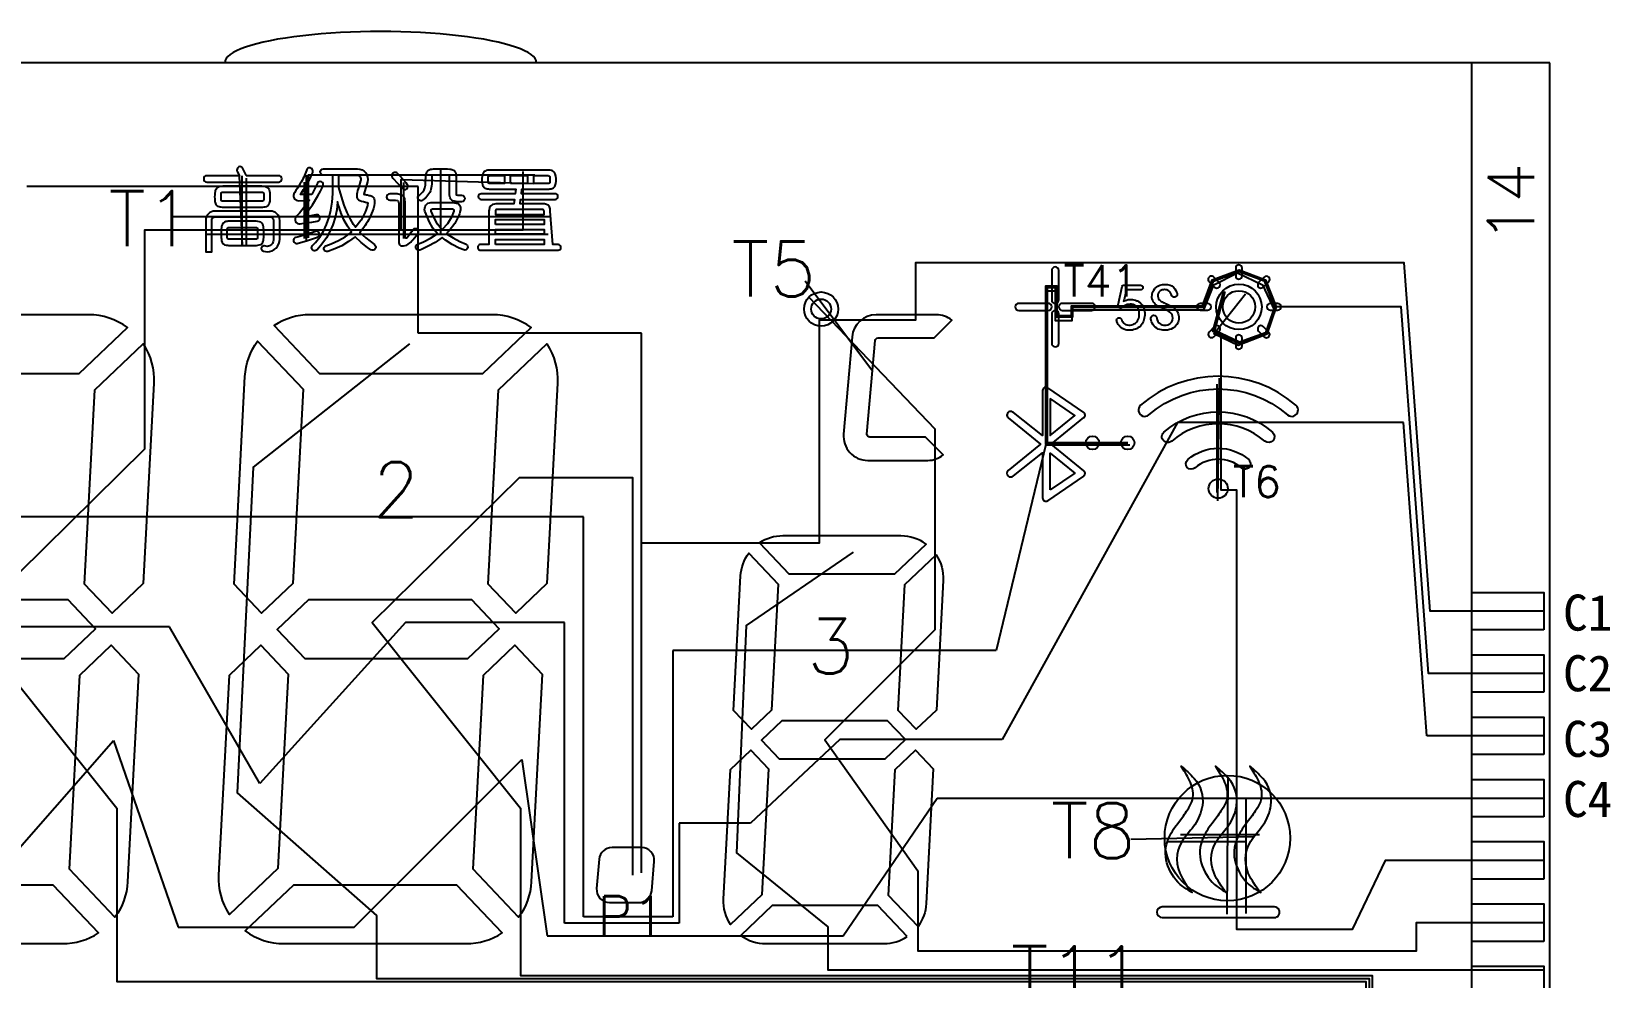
# Model space of a CAD drawing. Header units: millimetres. Extents: x -41 to 727, y -91 to 104.
# Drawn here: x 328.1 to 378.7, y 66.8 to 97.2 of the extents above; entities that cross this region are included whole.
import ezdxf
from ezdxf.enums import TextEntityAlignment as Align

# ---------------------------------------------------------------- set-up
doc = ezdxf.new("R2010")
doc.units = ezdxf.units.MM
doc.header["$LTSCALE"] = 3
doc.header["$MEASUREMENT"] = 0
for name, color, linetype in [('COM', 1, 'Continuous'), ('DIM', 102, 'Continuous'), ('SEG', 3, 'Continuous')]:
    doc.layers.add(name, color=color, linetype=linetype)
doc.styles.add('ROMANS', font='romans.shx')

msp = doc.modelspace()

# ---------------------------------------------------------------- linework, layer by layer
for p, q in [((376.751, 96.206), (301.751, 96.206)), ((374.251, 37.006), (374.251, 96.206)), ((376.751, 37.006), (376.751, 96.206))]:
    msp.add_line(p, q)
for points in [[(334.939, 92.579), (334.93, 92.617), (334.82, 92.829, 0.441369), (334.706, 92.859), (334.69, 92.849, 0.387963), (334.655, 92.719), (334.728, 92.579), (333.676, 92.579, 0.414214), (333.576, 92.479), (333.576, 92.477, 0.414214), (333.676, 92.377), (335.982, 92.377, 0.414214), (336.082, 92.477), (336.082, 92.479, 0.414214), (335.982, 92.579)], [(337.042, 91.974), (336.677, 91.974), (336.711, 92.028), (336.78, 92.137, 0.060924), (337.074, 92.686, 1.069136), (336.87, 92.751, -0.064732), (336.67, 92.324, -0.014026), (336.489, 92.034, 0.631332), (336.628, 91.775), (336.965, 91.792), (336.802, 91.571), (336.648, 91.379), (336.552, 91.277, 0.742938), (336.672, 91.032), (336.792, 91.052), (337.042, 91.091), (337.22, 91.122, 1), (337.182, 91.327), (337.17, 91.324, -0.018672), (336.754, 91.254), (336.917, 91.446), (337.061, 91.648), (337.237, 91.932), (337.32, 92.08), (337.403, 92.252, 1), (337.224, 92.336), (337.157, 92.195)], [(337.553, 90.151, -1), (337.49, 90.327), (337.666, 90.39), (337.896, 90.496), (338.117, 90.62), (338.309, 90.755), (338.319, 90.764), (338.184, 90.956), (338.069, 91.168), (337.973, 91.398), (337.97, 91.406, -0.003521), (337.867, 91.744), (337.848, 91.484), (337.791, 91.235), (337.723, 91.004), (337.627, 90.784), (337.512, 90.582), (337.368, 90.38), (337.212, 90.205, -0.596036), (337.043, 90.242, -0.272912), (337.068, 90.339), (337.167, 90.438), (337.301, 90.611), (337.416, 90.803), (337.512, 91.014), (337.599, 91.244), (337.656, 91.475), (337.695, 91.734), (337.714, 92.003), (337.714, 92.598), (337.416, 92.598, -1), (337.418, 92.8), (338.51, 92.8, -0.498875), (338.827, 92.383), (338.714, 91.986, -0.006009), (338.827, 91.964), (338.885, 91.949), (338.915, 91.94), (338.943, 91.93, -0.305389), (339.059, 91.787, -0.128155), (338.991, 91.446), (338.895, 91.216, -0.045092), (338.587, 90.755), (338.779, 90.582), (339.053, 90.367, -0.415901), (339.078, 90.227, -0.404116), (338.942, 90.201), (338.827, 90.275), (338.626, 90.438), (338.434, 90.62), (338.223, 90.467), (338.002, 90.332), (337.781, 90.227)], [(340.066, 92.348), (339.893, 92.55), (339.797, 92.653, 1.002617), (339.64, 92.505), (339.807, 92.329), (339.95, 92.17, 0.97673), (340.104, 92.302)], [(341.843, 91.954, -0.995968), (341.844, 91.741), (341.844, 91.741, -0.016339), (341.713, 91.744), (341.678, 91.747), (341.643, 91.752), (341.609, 91.759, -0.27878), (341.484, 91.866, -0.05823), (341.465, 91.95), (341.458, 92.022), (341.458, 92.544, 0.433586), (341.408, 92.598), (340.942, 92.598, 0.41817), (340.892, 92.547, -0.008884), (340.891, 92.38), (340.888, 92.314), (340.882, 92.248, -0.18758), (340.696, 91.87, -0.016576), (340.613, 91.8, -1.116646), (340.493, 91.96, 0.18524), (340.672, 92.192, 0.067402), (340.695, 92.355), (340.695, 92.42, -0.024837), (340.7, 92.555), (340.704, 92.591), (340.711, 92.626), (340.72, 92.66, -0.300216), (340.851, 92.785, -0.027827), (340.949, 92.8), (341.4, 92.8), (341.472, 92.793), (341.507, 92.788), (341.54, 92.78, -0.324349), (341.66, 92.645, -0.050441), (341.669, 92.548), (341.669, 92.051, 0.012355), (341.679, 91.962, 0.034092)], [(342.726, 91.454), (342.725, 91.428), (342.725, 90.371), (342.456, 90.371, 1), (342.457, 90.188), (344.942, 90.188, 1), (344.943, 90.371), (344.776, 90.371), (344.693, 91.439, 0.045395), (344.684, 91.521, 0.361041), (344.507, 91.672, 0.012796), (344.434, 91.678), (343.722, 91.678), (343.74, 91.817), (344.847, 91.817, 0.414214), (344.938, 91.908, 0.420357), (344.845, 91.999), (343.764, 91.999), (343.784, 92.15), (344.607, 92.15, 0.064183), (344.757, 92.171, 0.261811), (344.854, 92.27), (344.863, 92.3), (344.869, 92.33, 0.134383), (344.849, 92.64, 0.132761), (344.8, 92.713, 0.157647), (344.654, 92.758), (344.579, 92.762), (342.801, 92.762, 0.076953), (342.641, 92.744, 0.278309), (342.523, 92.622), (342.515, 92.592), (342.509, 92.562, 0.097156), (342.522, 92.28, 0.135848), (342.564, 92.204, 0.162733), (342.707, 92.154), (342.742, 92.152), (342.772, 92.15), (343.592, 92.15), (343.569, 91.999), (342.475, 91.999, 1), (342.475, 91.817), (343.541, 91.817), (343.52, 91.678), (342.994, 91.678, 0.02002), (342.905, 91.671, 0.38924), (342.728, 91.485)], [(335.429, 91.561), (334.21, 91.561, -0.040482), (334.072, 91.579, -0.243077), (333.972, 91.66, -0.085448), (333.945, 91.774, -0.056207), (333.945, 92.034), (333.95, 92.068), (333.958, 92.101, -0.285046), (334.075, 92.233, -0.068995), (334.239, 92.252), (335.4, 92.252, -0.043038), (335.539, 92.239, -0.289388), (335.672, 92.127, -0.086555), (335.702, 91.931, -0.022786), (335.696, 91.801), (335.693, 91.767), (335.688, 91.733), (335.681, 91.7, -0.291676), (335.577, 91.582, -0.066748)], [(338.28, 91.187), (338.175, 91.398), (338.079, 91.638), (337.992, 91.907), (337.906, 92.204), (337.906, 92.598), (338.482, 92.598, -0.522024), (338.608, 92.417), (338.551, 92.219, 0.045267), (338.487, 91.984), (338.485, 91.954), (338.484, 91.925, 0.354798), (338.579, 91.782, 0.001199), (338.824, 91.715, -0.375765), (338.839, 91.693, -0.018731), (338.82, 91.59, -0.113999), (338.447, 90.93), (338.386, 91.014)], [(342.699, 92.38), (342.699, 92.532, -0.414214), (342.749, 92.582), (343.219, 92.582), (343.219, 92.33), (342.749, 92.33, -0.414214)], [(344.68, 92.532), (344.68, 92.38, -0.414214), (344.63, 92.33), (344.16, 92.33), (344.16, 92.582), (344.63, 92.582, -0.414214)], [(335.452, 91.761), (334.187, 91.761, -0.414214), (334.137, 91.811), (334.137, 92.002, -0.414214), (334.187, 92.052), (335.452, 92.052, -0.414214), (335.502, 92.002), (335.502, 91.811, -0.414214)], [(340.239, 90.774), (340.098, 90.589, -0.717483), (340.037, 90.61), (340.037, 91.734, 0.026798), (340.024, 91.833, 0.278353), (339.928, 91.959, 0.071574), (339.778, 91.993), (339.543, 91.993, 1), (339.543, 91.792), (339.73, 91.792), (339.788, 91.782, -0.334563), (339.829, 91.739), (339.835, 91.686), (339.835, 90.467), (339.839, 90.424, 0.382443), (339.925, 90.329, 0.214119), (340.136, 90.385, 0.046113), (340.287, 90.524), (340.443, 90.71, 1.056918), (340.278, 90.834)], [(341.074, 90.716), (340.93, 90.899), (340.805, 91.11), (340.709, 91.34), (340.674, 91.446, -0.522311), (340.863, 91.715), (341.563, 91.715), (341.622, 91.709), (341.656, 91.704), (341.688, 91.697, -0.296716), (341.8, 91.596, -0.115429), (341.805, 91.449, -0.064578), (341.742, 91.257), (341.631, 91.043), (341.45, 90.815, -0.031599), (341.362, 90.716), (341.573, 90.582), (341.794, 90.467), (341.99, 90.377, -0.4119), (342.041, 90.249, -0.405923), (341.916, 90.196), (341.765, 90.256), (341.544, 90.371), (341.333, 90.515), (341.227, 90.592), (340.997, 90.438), (340.776, 90.313), (340.565, 90.208), (340.506, 90.191, -0.947134), (340.439, 90.382), (340.623, 90.457), (340.853, 90.572), (341.035, 90.688)], [(335.715, 91.446), (333.943, 91.446, 0.414214), (333.643, 91.146), (333.643, 90.14), (333.835, 90.14), (333.835, 91.154, -0.414214), (333.935, 91.254), (335.713, 91.254, -0.414214), (335.813, 91.154), (335.813, 90.512, -0.414214), (335.613, 90.312), (335.523, 90.327, 1.006998), (335.497, 90.158), (335.613, 90.14, 0.414214), (336.015, 90.542), (336.015, 91.146, 0.414214)], [(340.873, 91.443, -0.538437), (340.919, 91.513), (341.552, 91.513, -0.521815), (341.599, 91.446), (341.525, 91.244), (341.391, 91.033), (341.227, 90.851), (341.208, 90.86), (341.074, 91.024), (340.959, 91.244)], [(342.986, 91.496, 0.414214), (342.936, 91.446), (342.936, 91.331), (344.491, 91.331), (344.491, 91.446, 0.414214), (344.441, 91.496)], [(335.204, 91.12), (334.435, 91.12, 0.051624), (334.288, 91.105, 0.301921), (334.158, 90.978), (334.152, 90.956), (334.147, 90.934), (334.143, 90.91), (334.138, 90.861, 0.025327), (334.133, 90.706, 0.059251), (334.153, 90.485, 0.359887), (334.298, 90.353, 0.021822), (334.406, 90.342), (335.233, 90.342, 0.08383), (335.396, 90.368, 0.255132), (335.485, 90.482), (335.49, 90.503), (335.493, 90.526), (335.496, 90.549), (335.501, 90.599), (335.504, 90.65), (335.505, 90.702, 0.026785), (335.502, 90.857, 0.095519), (335.468, 91.014, 0.271398), (335.314, 91.112, 0.02339)], [(335.256, 90.542), (334.383, 90.542, -0.414214), (334.333, 90.592), (334.333, 90.87, -0.414214), (334.383, 90.92), (335.256, 90.92, -0.414214), (335.306, 90.87), (335.306, 90.592, -0.414214)], [(337.224, 90.608, 0.98129), (337.162, 90.792), (336.898, 90.707), (336.658, 90.63), (336.533, 90.6, 0.960253), (336.572, 90.403), (336.61, 90.409), (336.869, 90.486), (337.099, 90.563)], [(360.773, 88.595, 1), (360.999, 88.595), (360.999, 89.537, 1), (360.773, 89.537)], [(366.674, 89.616), (366.674, 89.367, 1), (366.883, 89.367), (366.883, 89.616, 1)], [(365.822, 89.177), (365.998, 89.001, 1), (366.146, 89.149), (365.97, 89.325, 1)], [(367.586, 89.325), (367.41, 89.149, 1), (367.559, 89.001), (367.735, 89.177, 1)], [(363.028, 89.026, -0.353058), (363.077, 89.065), (363.624, 89.065, -1), (363.624, 88.914), (363.162, 88.914), (363.151, 88.855), (363.14, 88.799), (363.129, 88.747), (363.117, 88.698), (363.106, 88.651), (363.095, 88.609), (363.084, 88.57), (363.078, 88.552), (363.129, 88.574), (363.177, 88.59), (363.225, 88.602), (363.271, 88.609), (363.314, 88.611), (363.363, 88.606), (363.412, 88.597), (363.459, 88.584), (363.506, 88.568), (363.523, 88.561), (363.57, 88.534), (363.611, 88.505), (363.645, 88.472), (363.674, 88.437), (363.675, 88.435), (363.697, 88.387), (363.717, 88.341), (363.734, 88.296), (363.742, 88.275), (363.75, 88.228), (363.756, 88.179), (363.758, 88.128), (363.759, 88.099), (363.753, 88.05), (363.743, 88.002), (363.73, 87.954), (363.717, 87.914), (363.697, 87.865), (363.674, 87.821), (363.645, 87.783), (363.616, 87.754), (363.579, 87.721), (363.54, 87.693), (363.496, 87.67), (363.457, 87.653), (363.412, 87.638), (363.366, 87.627), (363.317, 87.62), (363.267, 87.618), (363.23, 87.619), (363.182, 87.625), (363.136, 87.637), (363.091, 87.654), (363.047, 87.676), (363.005, 87.704), (362.995, 87.712), (362.962, 87.739), (362.933, 87.771), (362.906, 87.807), (362.884, 87.849), (362.864, 87.896), (362.857, 87.918, -0.97311), (363.007, 87.971), (363.025, 87.93), (363.049, 87.887), (363.077, 87.851), (363.107, 87.823), (363.141, 87.802), (363.178, 87.79), (363.188, 87.788), (363.243, 87.781), (363.294, 87.781), (363.34, 87.788), (363.384, 87.801), (363.422, 87.821), (363.423, 87.821), (363.463, 87.85), (363.497, 87.883), (363.526, 87.922), (363.549, 87.964), (363.564, 88.008), (363.574, 88.055), (363.58, 88.104), (363.582, 88.157), (363.576, 88.21), (363.564, 88.259), (363.546, 88.303), (363.523, 88.342), (363.489, 88.38), (363.451, 88.41), (363.409, 88.433), (363.381, 88.443), (363.336, 88.453), (363.288, 88.456), (363.238, 88.451), (363.196, 88.443), (363.149, 88.428), (363.107, 88.407), (363.068, 88.379), (363.044, 88.356, -0.758247), (362.9, 88.434)], [(364.045, 88.907, -0.138954), (364.238, 89.062, -0.102277), (364.414, 89.09, -0.076019), (364.567, 89.066, -0.22226), (364.757, 88.896, -0.05224), (364.794, 88.795, -1), (364.611, 88.752, 0.208477), (364.503, 88.899, 0.049237), (364.47, 88.912, 0.127741), (364.316, 88.913, 0.130346), (364.233, 88.868, 0.058092), (364.21, 88.839, 0.195068), (364.185, 88.665, 0.168263), (364.282, 88.547, 0.04914), (364.411, 88.482, -0.020944), (364.585, 88.404, -0.041851), (364.686, 88.34, -0.144498), (364.832, 88.151, -0.122907), (364.845, 87.962, -0.241956), (364.661, 87.683, -0.119033), (364.432, 87.621, -0.079854), (364.243, 87.639, -0.293571), (363.96, 87.947, -0.016754), (363.953, 87.994, -1), (364.146, 88.01, 0.245446), (364.252, 87.822, 0.070069), (364.316, 87.791, 0.136993), (364.493, 87.791, 0.121767), (364.587, 87.843, 0.252538), (364.652, 88.069, 0.190283), (364.523, 88.228, 0.037412), (364.363, 88.308), (364.319, 88.327, -0.051107), (364.17, 88.402, -0.106552), (364.032, 88.533, -0.072152), (363.998, 88.609, -0.206056)], [(329.889, 88.117), (324.042, 88.117, 0.146871), (322.891, 87.771), (324.348, 86.236), (329.578, 86.236), (331.13, 87.708, 0.16027)], [(342.835, 88.117), (336.989, 88.117, 0.146871), (335.837, 87.771), (337.294, 86.236), (342.524, 86.236), (344.076, 87.708, 0.16027)], [(355.145, 88.117, 0.388879), (354.372, 87.408), (354.099, 84.286, 0.440011), (354.872, 83.442), (356.802, 83.442, 0.172586), (357.292, 83.617), (356.726, 84.186), (354.94, 84.186, -0.440011), (354.849, 84.285), (355.112, 87.289, -0.388879), (355.203, 87.373), (356.999, 87.373), (357.565, 87.942, 0.172586), (357.075, 88.117)], [(359.718, 88.482, 1), (359.718, 88.255), (360.66, 88.255, 1), (360.66, 88.482)], [(360.773, 88.142), (360.773, 87.2, 1), (360.999, 87.2), (360.999, 88.142, 1)], [(361.113, 88.255), (362.055, 88.255, 1), (362.055, 88.482), (361.113, 88.482, 1)], [(365.531, 88.264), (365.78, 88.264, 1), (365.78, 88.473), (365.531, 88.473, 1)], [(368.026, 88.473), (367.777, 88.473, 1), (367.777, 88.264), (368.026, 88.264, 1)], [(365.97, 87.412), (366.146, 87.588, 1), (365.998, 87.736), (365.822, 87.56, 1)], [(367.735, 87.56), (367.559, 87.736, 1), (367.41, 87.588), (367.586, 87.412, 1)], [(331.976, 85.917), (331.639, 79.494), (330.637, 78.542), (329.754, 79.472), (330.081, 85.705), (331.633, 87.178, -0.16027)], [(336.764, 85.732), (336.437, 79.495), (335.433, 78.542), (334.552, 79.47), (334.901, 86.136, -0.146871), (335.307, 87.267)], [(344.922, 85.917), (344.585, 79.494), (343.583, 78.542), (342.701, 79.472), (343.027, 85.705), (344.579, 87.178, -0.16027)], [(366.883, 87.121), (366.883, 87.37, 1), (366.674, 87.37), (366.674, 87.121, 1)], [(363.624, 85.21, 1), (363.89, 84.904, -0.37367), (368.339, 84.904, 1), (368.605, 85.21, 0.37367)], [(360.646, 85.774, 0.603516), (360.482, 85.687), (360.482, 84.237), (359.545, 84.976, 1), (359.373, 84.806), (360.416, 83.961), (359.373, 83.116, 1), (359.545, 82.946), (360.482, 83.684), (360.482, 82.234, 0.603516), (360.646, 82.148), (361.799, 82.939, 0.501045), (361.806, 83.107), (360.755, 83.961), (361.806, 84.815, 0.501045), (361.799, 84.983)], [(367.856, 84.348, -1), (367.606, 84.061, 0.37367), (364.622, 84.061, -1), (364.372, 84.348, -0.37367)], [(366.86, 83.201, 0.37367), (365.369, 83.201, -1), (365.138, 83.467, -0.37367), (367.091, 83.467, -1)], [(355.939, 81.018), (352.149, 81.018, 0.146871), (351.403, 80.794), (352.347, 79.798), (355.738, 79.798), (356.744, 80.753, 0.16027)], [(352.003, 79.472), (351.792, 75.429), (351.141, 74.811), (350.57, 75.413), (350.796, 79.734, -0.146871), (351.059, 80.467)], [(357.292, 79.592), (357.074, 75.428), (356.424, 74.811), (355.852, 75.414), (356.064, 79.454), (357.07, 80.409, -0.16027)], [(331.137, 69.914, -0.146871), (330.732, 68.783), (329.275, 70.318), (329.601, 76.551), (330.609, 77.508), (331.487, 76.584)], [(335.957, 70.345), (334.405, 68.872, -0.16027), (334.063, 70.133), (334.399, 76.553), (335.406, 77.508), (336.284, 76.582)], [(344.083, 69.914, -0.146871), (343.678, 68.783), (342.221, 70.318), (342.548, 76.551), (343.556, 77.508), (344.433, 76.584)], [(351.693, 73.54), (351.481, 69.497), (350.475, 68.542, -0.16027), (350.252, 69.359), (350.471, 73.521), (351.123, 74.14)], [(356.975, 73.541), (356.749, 69.217, -0.146871), (356.486, 68.484), (355.541, 69.479), (355.753, 73.52), (356.407, 74.14)], [(365.605, 72.364, -0.115236), (365.359, 71.751, -0.023566), (365.182, 71.518), (365.091, 71.404), (365.048, 71.347, 0.28438), (364.879, 70.194, 0.063634), (365.277, 69.57, -0.026359), (364.976, 69.769, -0.144655), (364.5, 70.432, -0.176849), (364.484, 71.213, -0.073692), (364.769, 71.728), (364.814, 71.791), (365.001, 72.04, 0.016176), (365.131, 72.227), (365.169, 72.29), (365.204, 72.353, 0.19634), (365.284, 72.904, 0.082282), (365.059, 73.413, 0.00683), (364.926, 73.632, -0.034492), (365.341, 73.238, -0.220995)], [(366.384, 72.904, -0.19634), (366.304, 72.353), (366.269, 72.29), (366.231, 72.227, -0.016176), (366.101, 72.04), (365.914, 71.791), (365.869, 71.728, 0.073692), (365.584, 71.213, 0.176849), (365.6, 70.432, 0.144655), (366.076, 69.769, 0.026359), (366.377, 69.57, -0.063634), (365.979, 70.194, -0.28438), (366.148, 71.347), (366.191, 71.404), (366.282, 71.518, 0.023566), (366.459, 71.751, 0.115236), (366.705, 72.364, 0.220995), (366.441, 73.238, 0.034492), (366.026, 73.632, -0.00683), (366.159, 73.413, -0.082282)], [(367.484, 72.904, -0.19634), (367.404, 72.353), (367.369, 72.29), (367.331, 72.227, -0.016176), (367.201, 72.04), (367.014, 71.791), (366.969, 71.728, 0.073692), (366.684, 71.213, 0.176849), (366.7, 70.432, 0.144655), (367.176, 69.769, 0.026359), (367.477, 69.57, -0.063634), (367.079, 70.194, -0.28438), (367.248, 71.347), (367.291, 71.404), (367.382, 71.518, 0.023566), (367.559, 71.751, 0.115236), (367.805, 72.364, 0.220995), (367.541, 73.238, 0.034492), (367.126, 73.632, -0.00683), (367.259, 73.413, -0.082282)], [(347.614, 71.019), (346.675, 71.019, 0.388879), (346.26, 70.639), (346.179, 69.704, 0.440011), (346.593, 69.251), (347.532, 69.251, 0.388879), (347.947, 69.631), (348.029, 70.567, 0.440011)], [(323.515, 69.814), (321.963, 68.342, 0.16027), (323.204, 67.933), (329.05, 67.933, 0.146871), (330.201, 68.279), (328.744, 69.814)], [(341.69, 69.814), (336.461, 69.814), (334.909, 68.342, 0.16027), (336.15, 67.933), (341.996, 67.933, 0.146871), (343.147, 68.279)], [(356.142, 68.158), (355.197, 69.153), (351.807, 69.153), (350.801, 68.198, 0.16027), (351.605, 67.933), (355.396, 67.933, 0.146871)], [(367.914, 69.109), (364.316, 69.109, 1), (364.316, 68.771), (367.913, 68.771, 1.001971)]]:
    msp.add_lwpolyline(points, format="xyb", close=True)
for points in [[(343.421, 92.33), (343.421, 92.582), (343.959, 92.582), (343.959, 92.33)], [(342.936, 91.015), (342.936, 91.169), (344.491, 91.169), (344.491, 91.015)], [(342.936, 90.698), (342.936, 90.853), (344.491, 90.853), (344.491, 90.698)], [(342.936, 90.371), (342.936, 90.536), (344.491, 90.536), (344.491, 90.371)], [(360.723, 85.428), (360.723, 84.246), (361.512, 84.887)], [(360.723, 82.493), (360.723, 83.676), (361.512, 83.034)], [(376.551, 78.006), (374.251, 78.006), (374.251, 79.206), (376.551, 79.206)], [(329.226, 78.965), (323.996, 78.965), (322.99, 78.011), (323.87, 77.084), (329.101, 77.084), (330.106, 78.039)], [(336.942, 78.965), (335.936, 78.011), (336.816, 77.084), (342.047, 77.084), (343.052, 78.039), (342.172, 78.965)], [(376.551, 76.006), (374.251, 76.006), (374.251, 77.206), (376.551, 77.206)], [(355.51, 75.085), (352.119, 75.085), (351.467, 74.467), (352.037, 73.866), (355.428, 73.866), (356.08, 74.484)], [(376.551, 74.006), (374.251, 74.006), (374.251, 75.206), (376.551, 75.206)], [(376.551, 72.006), (374.251, 72.006), (374.251, 73.206), (376.551, 73.206)], [(376.551, 70.006), (374.251, 70.006), (374.251, 71.206), (376.551, 71.206)], [(376.551, 68.006), (374.251, 68.006), (374.251, 69.206), (376.551, 69.206)], [(376.551, 66.006), (374.251, 66.006), (374.251, 67.206), (376.551, 67.206)]]:
    msp.add_lwpolyline(points, close=True)
for centre, radius in [((353.378, 88.3), 0.547), ((353.378, 88.3), 0.319), ((366.778, 88.368), 0.73), ((366.778, 88.368), 0.52), ((362.08, 84.006), 0.217), ((363.211, 84.006), 0.217), ((366.114, 82.537), 0.308)]:
    msp.add_circle(centre, radius)
msp.add_ellipse((339.251, 96.206), major_axis=(5, 0), ratio=0.2, start_param=0, end_param=3.141593)
at = {"layer": 'COM'}
for p, q in [((340.458, 92.236), (327.909, 92.236)), ((340.458, 87.524), (340.458, 92.236)), ((347.619, 87.524), (340.458, 87.524)), ((347.619, 70.208), (347.619, 87.524))]:
    msp.add_line(p, q, dxfattribs=at)
at = {"layer": 'COM', "color": 4}
for p, q in [((364.812, 84.658), (359.189, 74.486)), ((372.058, 84.658), (364.812, 84.658)), ((372.807, 74.606), (372.058, 84.658)), ((332.476, 78.103), (326.99, 78.103)), ((335.378, 73.076), (332.476, 78.103)), ((340.046, 78.244), (335.378, 73.076)), ((345.143, 78.244), (340.046, 78.244)), ((345.143, 68.591), (345.143, 78.244)), ((353.977, 74.486), (351.117, 71.796)), ((359.189, 74.486), (353.977, 74.486)), ((376.551, 74.606), (372.807, 74.606)), ((351.117, 71.796), (348.822, 71.796)), ((348.822, 71.796), (348.822, 68.591)), ((348.822, 68.591), (345.143, 68.591))]:
    msp.add_line(p, q, dxfattribs=at)
at = {"layer": 'COM', "color": 2}
for p, q in [((360.59, 83.956), (358.992, 77.344)), ((345.762, 81.636), (317.026, 81.636)), ((345.762, 68.791), (345.762, 81.636)), ((358.992, 77.344), (348.622, 77.344)), ((348.622, 77.344), (348.622, 68.791)), ((348.622, 68.791), (345.762, 68.791))]:
    msp.add_line(p, q, dxfattribs=at)
at = {"layer": 'COM', "color": 6}
for p, q in [((320.822, 63.207), (330.684, 74.448)), ((330.684, 74.448), (332.763, 68.464)), ((338.404, 68.464), (343.781, 73.841)), ((343.781, 73.841), (344.587, 68.181)), ((354.08, 68.181), (357.102, 72.606)), ((357.102, 72.606), (376.551, 72.606)), ((332.763, 68.464), (338.404, 68.464)), ((344.587, 68.181), (354.08, 68.181))]:
    msp.add_line(p, q, dxfattribs=at)
at = {"layer": 'COM'}
for points in [[(341.175, 92.8), (341.175, 90.701)], [(334.812, 90.342), (334.812, 92.579)], [(336.869, 90.486), (336.869, 92.597)], [(339.997, 90.568), (339.997, 92.356)], [(333.643, 90.701), (344.621, 90.701)], [(376.551, 78.606), (372.91, 78.606), (372.077, 89.779), (356.41, 89.779), (356.41, 87.941), (353.315, 87.941), (353.315, 80.783), (347.619, 80.783)]]:
    msp.add_lwpolyline(points, dxfattribs=at)
at = {"layer": 'COM', "color": 2}
for points in [[(363.211, 83.956), (360.59, 83.956), (360.59, 89.042), (360.933, 89.042), (360.933, 88.097), (361.403, 88.097), (361.403, 88.405), (365.612, 88.405), (365.921, 89.233), (366.78, 89.561), (367.629, 89.24), (367.976, 88.366), (367.671, 87.498), (366.797, 87.185), (365.942, 87.584), (366.289, 88.875)], [(376.551, 76.606), (372.858, 76.606), (371.982, 88.371), (367.975, 88.371)]]:
    msp.add_lwpolyline(points, dxfattribs=at)
at = {"layer": 'COM', "color": 4}
msp.add_lwpolyline([(366.141, 86.086), (366.092, 82.141)], dxfattribs=at)
at = {"layer": 'COM', "color": 6}
for points in [[(366.998, 72.606), (366.998, 68.9)], [(364.484, 71.213), (366.998, 71.213)]]:
    msp.add_lwpolyline(points, dxfattribs=at)
at = {"layer": 'DIM'}
for points in [[(334.819, 90.342), (334.728, 92.579)], [(336.942, 90.583), (336.942, 92.609), (344.192, 92.609)], [(344.693, 91.255), (332.582, 91.255)], [(355.026, 86.307), (352.869, 89.194)], [(363.279, 83.928), (360.597, 83.928), (360.597, 88.883), (360.88, 88.883), (360.88, 87.929), (361.433, 87.929), (361.433, 88.272), (365.656, 88.272), (365.977, 89.08), (366.737, 89.466), (367.535, 89.076), (367.917, 88.25), (367.625, 87.474), (366.758, 87.125), (365.977, 87.507), (366.984, 88.788)], [(366.067, 85.885), (366.067, 82.409)], [(366.427, 73.274), (366.392, 68.874)], [(367.249, 71.356), (363.314, 71.275)]]:
    msp.add_lwpolyline(points, dxfattribs=at)
msp.add_circle((366.408, 71.322), 2.012, dxfattribs=at)
at = {"layer": 'SEG'}
for points in [[(343.81, 92.712), (343.81, 90.828), (331.683, 90.828), (331.683, 83.806), (326.037, 78.237), (330.796, 72.277), (330.796, 66.713), (370.851, 66.713), (370.851, 60.606), (376.551, 60.606)], [(334.949, 90.342), (334.949, 92.501)], [(336.814, 90.569), (336.814, 92.368)], [(339.915, 90.828), (339.915, 92.462), (344.16, 92.33)], [(363.211, 84.006), (360.64, 84.006), (360.64, 88.992), (360.883, 88.992), (360.883, 88.047), (361.453, 88.047), (361.453, 88.355), (365.647, 88.355), (365.959, 89.194), (366.781, 89.507), (367.591, 89.201), (367.923, 88.365), (367.632, 87.537), (366.8, 87.239), (366.001, 87.612), (366.337, 88.862)], [(352.983, 88.678), (357.025, 84.453), (357.025, 78), (353.501, 74.476), (356.484, 70.265), (356.484, 67.706), (372.476, 67.706), (372.476, 68.606), (376.551, 68.606)], [(340.176, 87.183), (335.168, 83.222), (334.646, 72.771), (339.121, 68.834), (339.121, 66.813), (370.951, 66.813), (370.951, 62.606), (376.551, 62.606)], [(376.551, 70.606), (371.464, 70.606), (370.411, 68.384), (366.706, 68.384), (366.706, 82.489), (366.204, 82.489), (366.204, 87.517)], [(347.339, 70.131), (347.339, 82.881), (343.692, 82.881), (338.983, 78.237), (343.742, 72.277), (343.742, 66.913), (371.051, 66.913), (371.051, 64.606), (376.551, 64.606)], [(354.408, 80.497), (350.972, 78.148), (350.668, 70.846), (353.594, 68.476), (353.594, 67.09), (376.551, 67.09)], [(364.905, 71.436), (367.438, 71.436)]]:
    msp.add_lwpolyline(points, dxfattribs=at)

# ---------------------------------------------------------------- texts
at = {"style": 'ROMANS'}
msp.add_text('14', height=1.49, rotation=90, dxfattribs=at).set_placement((375.501, 91.706), align=Align.MIDDLE)
at = {"layer": 'COM'}
msp.add_text('C1', height=1.1581, dxfattribs=at).set_placement((377.174, 77.978))
at = {"layer": 'COM', "color": 2}
msp.add_text('C2', height=1.1581, dxfattribs=at).set_placement((377.174, 76.032))
at = {"layer": 'COM', "color": 4}
msp.add_text('C3', height=1.1581, dxfattribs=at).set_placement((377.174, 73.927))
at = {"layer": 'COM', "color": 6}
msp.add_text('C4', height=1.1581, dxfattribs=at).set_placement((377.174, 71.996))
at = {"layer": 'DIM', "linetype": 'Continuous', "ltscale": 0.5, "style": 'ROMANS'}
for s, height, p in [('T1', 1.7632, (330.518, 90.321)), ('T5', 1.7632, (350.506, 88.707)), ('T41', 1, (361.147, 88.703)), ('2', 1.763, (338.988, 81.625)), ('T6', 1, (366.578, 82.26)), ('3', 1.763, (352.932, 76.599)), ('T8', 1.7632, (360.741, 70.677)), ('P1', 1.2343, (346.211, 68.219)), ('T11', 1.7632, (359.466, 66.088))]:
    msp.add_text(s, height=height, dxfattribs=at).set_placement(p)

doc.saveas('drawing.dxf')
